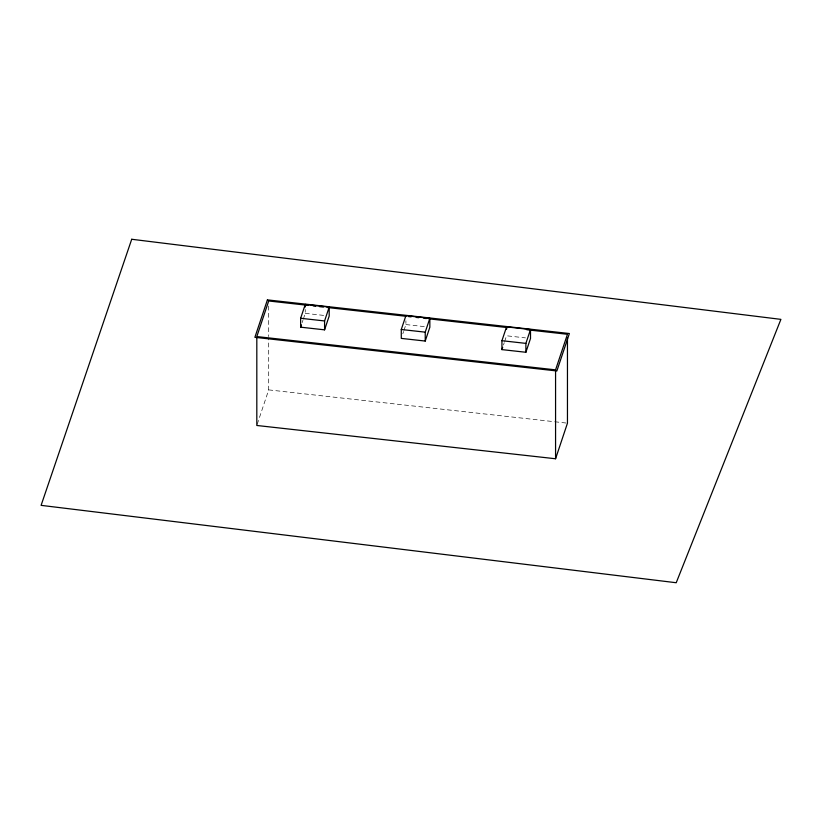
<?xml version="1.0" encoding="UTF-8"?>
<svg xmlns="http://www.w3.org/2000/svg" width="822" height="822" viewBox="0 0 822 822"><rect width="100%" height="100%" fill="white"/><g stroke="black" fill="none" stroke-linecap="round" stroke-linejoin="round"><path stroke-width="0.62" stroke-dasharray="4.11 3.08" d="M257.204 424.286L268.702 389.885L268.702 337.821M302.167 322.563L302.938 320.261M303.318 319.111L305.25 313.346L305.25 309.534M402.821 333.773L403.592 331.472M403.972 330.321L405.904 324.556L405.904 320.755M503.475 344.993L504.246 342.692M504.626 341.541L506.558 335.777L525.464 337.883M305.25 313.346L324.156 315.453M405.904 324.556L424.81 326.663M268.702 389.885L553.473 421.614M554.747 421.758L566.194 423.032M268.702 306.061L268.702 336.547"/><path stroke-width="1.23" d="M300.626 318.278L305.25 304.459L329.19 307.12L329.19 316.018L324.577 329.838L300.626 327.177L300.626 318.278L324.577 320.95L329.19 307.12M300.626 327.177L301.397 324.865M401.28 329.499L405.904 315.669L429.844 318.34L429.844 327.228L425.231 341.058L401.28 338.387L401.28 329.499L425.231 332.16L429.844 318.34M501.934 340.709L506.558 326.889L530.509 329.55L530.509 338.448L525.885 352.268L501.934 349.607L501.934 340.709L525.885 343.38L530.509 329.55M501.934 349.607L502.704 347.295M256.813 337.842L256.813 425.477L555.569 458.758L555.569 369.859L567.457 334.277L526.779 329.745M555.569 458.758L567.457 423.176L567.457 338.089M308.116 305.373L268.702 300.986L256.813 336.568L555.569 369.859M313.203 305.948L315.74 306.226M319.553 306.657L323.365 307.079M327.187 307.5L406.006 316.285M408.544 316.573L411.092 316.85M416.179 317.415L418.717 317.703M423.803 318.268L426.351 318.556M428.889 318.833L507.708 327.618M525.885 343.38L525.885 352.268M506.558 326.889L506.558 329.427M425.231 332.16L425.231 341.058M324.577 320.95L324.577 329.838M305.25 304.459L305.25 306.996M267.407 299.886L254.892 337.318L556.864 370.958L569.379 333.527L267.407 299.886M131.715 239.264L41.1 505.355L676.218 582.736L780.9 319.368L131.715 239.264"/></g></svg>
